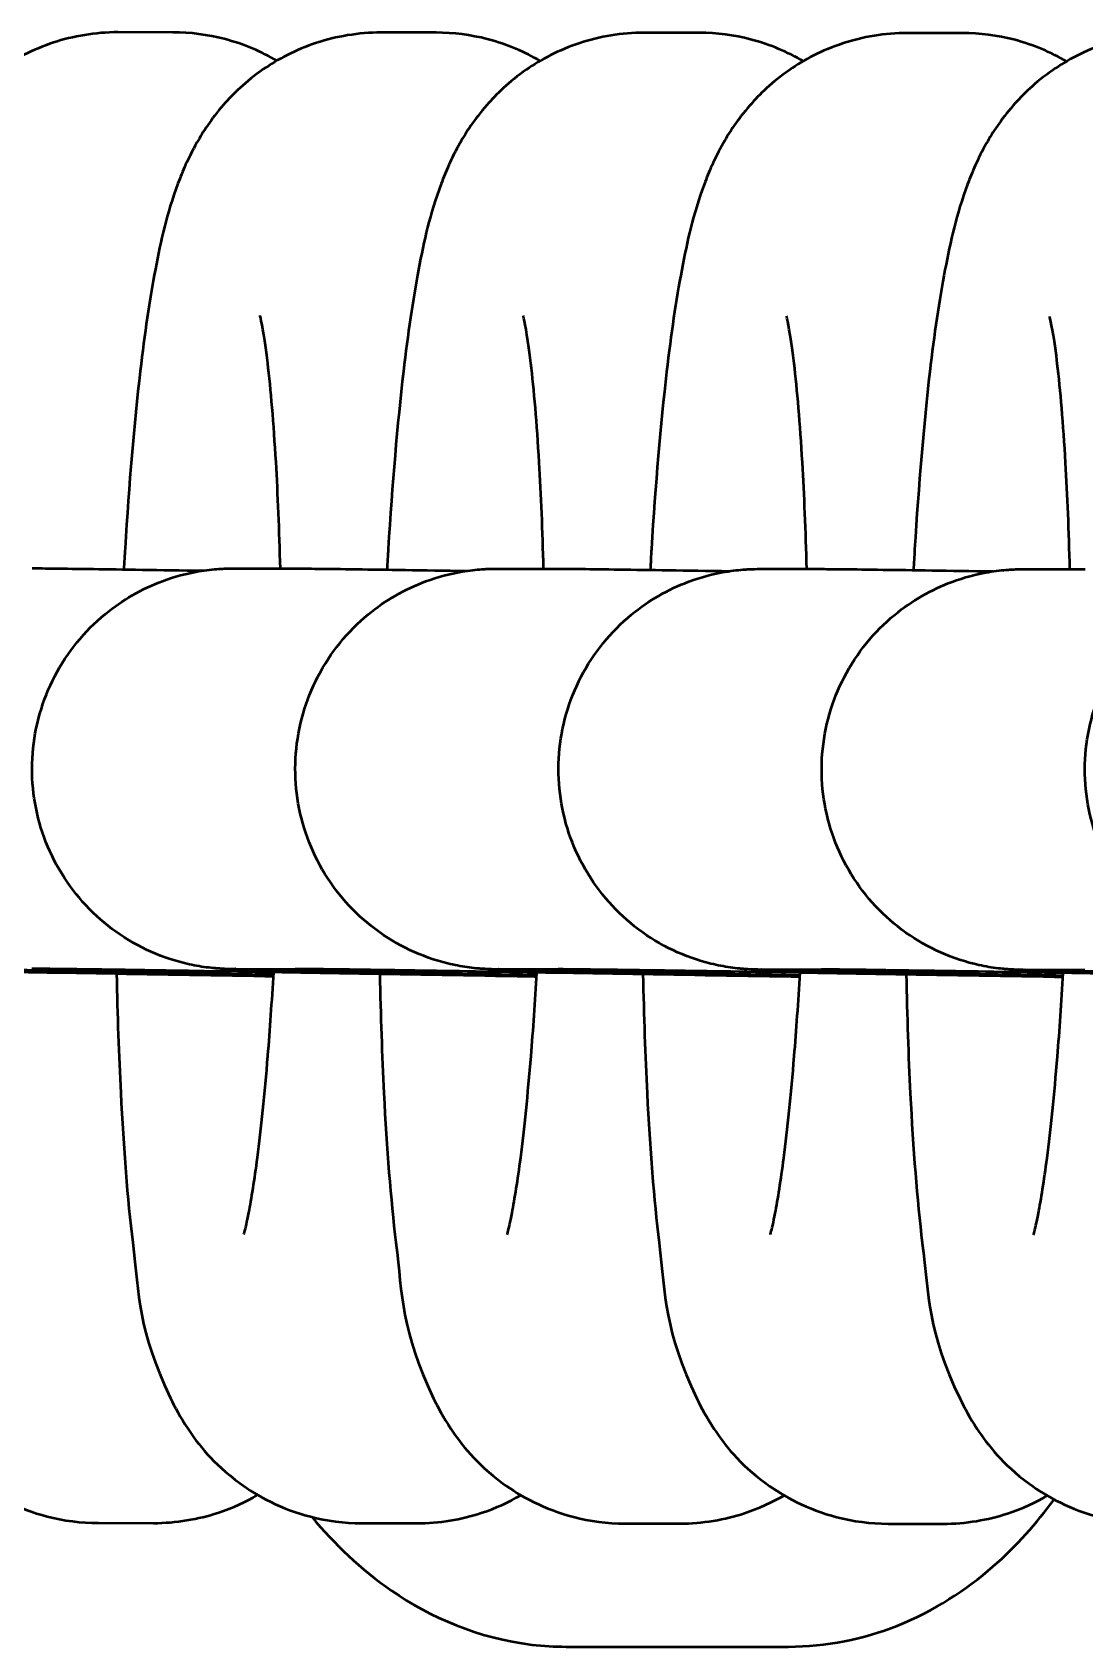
# Model space of a CAD drawing. Header units: millimetres. Extents: x 170 to 5770, y -1450 to 5650.
# Drawn here: x 2585.89 to 2601.66, y 2087.8 to 2111.99 of the extents above; entities that cross this region are included whole.
import ezdxf

# ---------------------------------------------------------------- set-up
doc = ezdxf.new("R2010")
doc.units = ezdxf.units.MM
doc.header["$LTSCALE"] = 10
doc.layers.add('Viditelná (ISO)', color=7, linetype='Continuous', lineweight=50)

# ---------------------------------------------------------------- blocks, each defined once
blk = doc.blocks.new('VVZ-VH101-2')
at = {"layer": 'Viditelná (ISO)'}
for p, q in [((2417.998, -3538.015), (2417.176, -3538.014)), ((2421.942, -3538.019), (2421.119, -3538.018)), ((2425.886, -3538.022), (2425.063, -3538.021)), ((2429.829, -3538.026), (2429.007, -3538.025)), ((2418.942, -3546.046), (2419.836, -3546.047)), ((2422.886, -3546.05), (2423.78, -3546.05)), ((2426.829, -3546.053), (2427.724, -3546.054)), ((2430.773, -3546.057), (2431.668, -3546.057)), ((2418.936, -3552.046), (2419.831, -3552.047)), ((2422.88, -3552.05), (2423.775, -3552.05)), ((2426.824, -3552.053), (2427.719, -3552.054)), ((2430.768, -3552.057), (2431.662, -3552.057)), ((2416.886, -3560.345), (2417.708, -3560.346)), ((2420.83, -3560.349), (2421.652, -3560.35)), ((2424.774, -3560.352), (2425.596, -3560.353)), ((2428.717, -3560.356), (2429.54, -3560.357)), ((2423.893, -3562.198), (2427.222, -3562.198))]:
    blk.add_line(p, q, dxfattribs=at)
for points, knots in [([(2417.176, -3538.014), (2416.835, -3538.014), (2416.5, -3538.073), (2415.887, -3538.274), (2415.622, -3538.42), (2415.142, -3538.751), (2414.956, -3538.936), (2414.624, -3539.317), (2414.508, -3539.501), (2414.278, -3539.905), (2414.198, -3540.098), (2413.959, -3540.741), (2413.876, -3541.122), (2413.705, -3542.021), (2413.632, -3542.526), (2413.474, -3543.877), (2413.398, -3544.776), (2413.332, -3545.848), (2413.326, -3545.952), (2413.32, -3546.057)], [3.141593, 3.141593, 3.141593, 3.141593, 3.174933, 3.174933, 3.211923, 3.211923, 3.259011, 3.259011, 3.321934, 3.321934, 3.41779, 3.41779, 3.668439, 3.668439, 3.93242, 3.93242, 4.302832, 4.302832, 4.342317, 4.342317, 4.342317, 4.342317]), ([(2421.119, -3538.018), (2420.779, -3538.018), (2420.443, -3538.077), (2419.831, -3538.278), (2419.565, -3538.423), (2419.086, -3538.754), (2418.9, -3538.939), (2418.568, -3539.321), (2418.452, -3539.505), (2418.221, -3539.908), (2418.142, -3540.101), (2417.902, -3540.745), (2417.82, -3541.126), (2417.649, -3542.024), (2417.576, -3542.529), (2417.418, -3543.881), (2417.342, -3544.779), (2417.276, -3545.851), (2417.27, -3545.955), (2417.264, -3546.06)], [3.141593, 3.141593, 3.141593, 3.141593, 3.174933, 3.174933, 3.211923, 3.211923, 3.259011, 3.259011, 3.321934, 3.321934, 3.41779, 3.41779, 3.668439, 3.668439, 3.93242, 3.93242, 4.302832, 4.302832, 4.342317, 4.342317, 4.342317, 4.342317]), ([(2419.558, -3538.44), (2419.338, -3538.311), (2419.071, -3538.192), (2418.525, -3538.051), (2418.261, -3538.015), (2417.998, -3538.015)], [9.36660161, 9.36660161, 9.36660161, 9.36660161, 9.39894603, 9.39894603, 9.42477796, 9.42477796, 9.42477796, 9.42477796]), ([(2425.063, -3538.021), (2424.723, -3538.021), (2424.387, -3538.08), (2423.775, -3538.281), (2423.509, -3538.427), (2423.029, -3538.758), (2422.844, -3538.943), (2422.512, -3539.324), (2422.395, -3539.508), (2422.165, -3539.912), (2422.086, -3540.105), (2421.846, -3540.748), (2421.764, -3541.129), (2421.593, -3542.028), (2421.52, -3542.533), (2421.362, -3543.884), (2421.285, -3544.783), (2421.22, -3545.855), (2421.214, -3545.959), (2421.208, -3546.064)], [3.141593, 3.141593, 3.141593, 3.141593, 3.174933, 3.174933, 3.211923, 3.211923, 3.259011, 3.259011, 3.321934, 3.321934, 3.41779, 3.41779, 3.668439, 3.668439, 3.93242, 3.93242, 4.302832, 4.302832, 4.342317, 4.342317, 4.342317, 4.342317]), ([(2423.502, -3538.443), (2423.281, -3538.314), (2423.014, -3538.195), (2422.469, -3538.054), (2422.205, -3538.019), (2421.942, -3538.019)], [9.36660161, 9.36660161, 9.36660161, 9.36660161, 9.39894603, 9.39894603, 9.42477796, 9.42477796, 9.42477796, 9.42477796]), ([(2429.007, -3538.025), (2428.667, -3538.025), (2428.331, -3538.084), (2427.719, -3538.285), (2427.453, -3538.43), (2426.973, -3538.761), (2426.788, -3538.946), (2426.455, -3539.328), (2426.339, -3539.511), (2426.109, -3539.915), (2426.03, -3540.108), (2425.79, -3540.752), (2425.708, -3541.133), (2425.537, -3542.031), (2425.464, -3542.536), (2425.305, -3543.888), (2425.229, -3544.786), (2425.164, -3545.858), (2425.158, -3545.962), (2425.152, -3546.067)], [3.141593, 3.141593, 3.141593, 3.141593, 3.174933, 3.174933, 3.211923, 3.211923, 3.259011, 3.259011, 3.321934, 3.321934, 3.41779, 3.41779, 3.668439, 3.668439, 3.93242, 3.93242, 4.302832, 4.302832, 4.342317, 4.342317, 4.342317, 4.342317]), ([(2427.445, -3538.447), (2427.225, -3538.318), (2426.958, -3538.199), (2426.413, -3538.058), (2426.149, -3538.022), (2425.886, -3538.022)], [9.36660161, 9.36660161, 9.36660161, 9.36660161, 9.39894603, 9.39894603, 9.42477796, 9.42477796, 9.42477796, 9.42477796]), ([(2432.951, -3538.028), (2432.611, -3538.028), (2432.275, -3538.087), (2431.663, -3538.288), (2431.397, -3538.434), (2430.917, -3538.765), (2430.732, -3538.95), (2430.399, -3539.331), (2430.283, -3539.515), (2430.053, -3539.919), (2429.974, -3540.112), (2429.734, -3540.755), (2429.652, -3541.136), (2429.48, -3542.035), (2429.407, -3542.54), (2429.249, -3543.891), (2429.173, -3544.79), (2429.108, -3545.862), (2429.101, -3545.966), (2429.095, -3546.071)], [3.141593, 3.141593, 3.141593, 3.141593, 3.174933, 3.174933, 3.211923, 3.211923, 3.259011, 3.259011, 3.321934, 3.321934, 3.41779, 3.41779, 3.668439, 3.668439, 3.93242, 3.93242, 4.302832, 4.302832, 4.342317, 4.342317, 4.342317, 4.342317]), ([(2431.389, -3538.45), (2431.169, -3538.321), (2430.902, -3538.202), (2430.357, -3538.061), (2430.093, -3538.026), (2429.829, -3538.026)], [9.36660161, 9.36660161, 9.36660161, 9.36660161, 9.39894603, 9.39894603, 9.42477796, 9.42477796, 9.42477796, 9.42477796]), ([(2419.61, -3546.047), (2419.595, -3545.475), (2419.573, -3544.937), (2419.51, -3543.867), (2419.467, -3543.358), (2419.381, -3542.64), (2419.337, -3542.392), (2419.31, -3542.273), (2419.306, -3542.259), (2419.306, -3542.259)], [8.2587232, 8.2587232, 8.2587232, 8.2587232, 8.4985772, 8.4985772, 8.7889867, 8.7889867, 9.0355285, 9.0355285, 9.0982014, 9.0982014, 9.0982014, 9.0982014]), ([(2423.554, -3546.05), (2423.539, -3545.479), (2423.517, -3544.941), (2423.454, -3543.87), (2423.41, -3543.361), (2423.325, -3542.643), (2423.281, -3542.395), (2423.254, -3542.276), (2423.25, -3542.263), (2423.25, -3542.263)], [8.2587232, 8.2587232, 8.2587232, 8.2587232, 8.4985772, 8.4985772, 8.7889867, 8.7889867, 9.0355285, 9.0355285, 9.0982014, 9.0982014, 9.0982014, 9.0982014]), ([(2427.497, -3546.054), (2427.483, -3545.482), (2427.46, -3544.944), (2427.398, -3543.874), (2427.354, -3543.365), (2427.269, -3542.647), (2427.225, -3542.399), (2427.198, -3542.28), (2427.194, -3542.266), (2427.194, -3542.266)], [8.2587232, 8.2587232, 8.2587232, 8.2587232, 8.4985772, 8.4985772, 8.7889867, 8.7889867, 9.0355285, 9.0355285, 9.0982014, 9.0982014, 9.0982014, 9.0982014]), ([(2431.441, -3546.057), (2431.426, -3545.486), (2431.404, -3544.948), (2431.342, -3543.877), (2431.298, -3543.368), (2431.213, -3542.65), (2431.169, -3542.402), (2431.141, -3542.283), (2431.138, -3542.27), (2431.138, -3542.27)], [8.2587232, 8.2587232, 8.2587232, 8.2587232, 8.4985772, 8.4985772, 8.7889867, 8.7889867, 9.0355285, 9.0355285, 9.0982014, 9.0982014, 9.0982014, 9.0982014]), ([(2419.508, -3552.136), (2419.219, -3552.131), (2418.938, -3552.126), (2417.936, -3552.107), (2417.27, -3552.095), (2416.171, -3552.073), (2415.724, -3552.064), (2415.255, -3552.054), (2415.13, -3552.051), (2414.985, -3552.047), (2414.943, -3552.046), (2414.872, -3552.043), (2414.852, -3552.043), (2414.766, -3552.038), (2414.743, -3552.037), (2414.696, -3552.033), (2414.678, -3552.032), (2414.618, -3552.026), (2414.57, -3552.02), (2414.427, -3552), (2414.327, -3551.981), (2414.036, -3551.909), (2413.844, -3551.841), (2413.481, -3551.669), (2413.307, -3551.564), (2412.986, -3551.323), (2412.837, -3551.186), (2412.57, -3550.886), (2412.451, -3550.721), (2412.25, -3550.374), (2412.166, -3550.189), (2412.038, -3549.808), (2411.993, -3549.611), (2411.944, -3549.212), (2411.94, -3549.009), (2411.971, -3548.609), (2412.007, -3548.409), (2412.118, -3548.023), (2412.193, -3547.835), (2412.379, -3547.479), (2412.49, -3547.309), (2412.743, -3546.997), (2412.886, -3546.853), (2413.296, -3546.516), (2413.591, -3546.347), (2414.077, -3546.166), (2414.261, -3546.117), (2414.499, -3546.076), (2414.554, -3546.069), (2414.654, -3546.057), (2414.701, -3546.053), (2414.764, -3546.049), (2414.784, -3546.048), (2414.838, -3546.045), (2414.864, -3546.044), (2414.949, -3546.042), (2414.968, -3546.043), (2414.998, -3546.043)], [1.554937, 1.554937, 1.554937, 1.554937, 1.6506, 1.6506, 1.911274, 1.911274, 2.172346, 2.172346, 2.302855, 2.302855, 2.372983, 2.372983, 2.432966, 2.432966, 2.448102, 2.448102, 2.455646, 2.455646, 2.470926, 2.470926, 2.501191, 2.501191, 2.561496, 2.561496, 2.621741, 2.621741, 2.681984, 2.681984, 2.742227, 2.742227, 2.802469, 2.802469, 2.862712, 2.862712, 2.922955, 2.922955, 2.983198, 2.983198, 3.043441, 3.043441, 3.103684, 3.103684, 3.163927, 3.163927, 3.263079, 3.263079, 3.319647, 3.319647, 3.336273, 3.336273, 3.351217, 3.351217, 3.358917, 3.358917, 3.374956, 3.374956, 3.4296, 3.4296, 3.4296, 3.4296]), ([(2423.451, -3552.14), (2423.163, -3552.135), (2422.882, -3552.129), (2421.88, -3552.111), (2421.214, -3552.098), (2420.114, -3552.077), (2419.668, -3552.068), (2419.199, -3552.057), (2419.074, -3552.054), (2418.929, -3552.05), (2418.887, -3552.049), (2418.815, -3552.047), (2418.796, -3552.047), (2418.71, -3552.042), (2418.687, -3552.04), (2418.64, -3552.037), (2418.622, -3552.035), (2418.562, -3552.029), (2418.514, -3552.024), (2418.371, -3552.003), (2418.271, -3551.984), (2417.979, -3551.912), (2417.788, -3551.844), (2417.425, -3551.673), (2417.251, -3551.568), (2416.93, -3551.327), (2416.781, -3551.19), (2416.514, -3550.889), (2416.395, -3550.725), (2416.194, -3550.377), (2416.11, -3550.193), (2415.982, -3549.812), (2415.937, -3549.614), (2415.888, -3549.216), (2415.883, -3549.013), (2415.915, -3548.612), (2415.951, -3548.413), (2416.062, -3548.027), (2416.137, -3547.838), (2416.322, -3547.482), (2416.434, -3547.313), (2416.687, -3547.001), (2416.83, -3546.857), (2417.24, -3546.52), (2417.535, -3546.35), (2418.021, -3546.169), (2418.205, -3546.12), (2418.443, -3546.08), (2418.497, -3546.072), (2418.598, -3546.061), (2418.645, -3546.056), (2418.708, -3546.052), (2418.728, -3546.051), (2418.781, -3546.048), (2418.807, -3546.048), (2418.892, -3546.046), (2418.912, -3546.046), (2418.942, -3546.046)], [1.554937, 1.554937, 1.554937, 1.554937, 1.6506, 1.6506, 1.911274, 1.911274, 2.172346, 2.172346, 2.302855, 2.302855, 2.372983, 2.372983, 2.432966, 2.432966, 2.448102, 2.448102, 2.455646, 2.455646, 2.470926, 2.470926, 2.501191, 2.501191, 2.561496, 2.561496, 2.621741, 2.621741, 2.681984, 2.681984, 2.742227, 2.742227, 2.802469, 2.802469, 2.862712, 2.862712, 2.922955, 2.922955, 2.983198, 2.983198, 3.043441, 3.043441, 3.103684, 3.103684, 3.163927, 3.163927, 3.263079, 3.263079, 3.319647, 3.319647, 3.336273, 3.336273, 3.351217, 3.351217, 3.358917, 3.358917, 3.374956, 3.374956, 3.4296, 3.4296, 3.4296, 3.4296]), ([(2415.893, -3546.043), (2416.058, -3546.044), (2416.34, -3546.047), (2417.231, -3546.06), (2417.794, -3546.068), (2418.456, -3546.078)], [0, 0, 0, 0, 0.3027925, 0.3027925, 0.5743738, 0.5743738, 0.5743738, 0.5743738]), ([(2427.395, -3552.143), (2427.106, -3552.138), (2426.826, -3552.133), (2425.824, -3552.114), (2425.158, -3552.102), (2424.058, -3552.08), (2423.612, -3552.071), (2423.142, -3552.061), (2423.018, -3552.058), (2422.872, -3552.054), (2422.831, -3552.053), (2422.759, -3552.05), (2422.74, -3552.05), (2422.654, -3552.045), (2422.631, -3552.044), (2422.584, -3552.04), (2422.566, -3552.039), (2422.506, -3552.033), (2422.458, -3552.027), (2422.315, -3552.007), (2422.215, -3551.988), (2421.923, -3551.916), (2421.732, -3551.848), (2421.369, -3551.676), (2421.195, -3551.571), (2420.874, -3551.33), (2420.724, -3551.193), (2420.458, -3550.893), (2420.339, -3550.728), (2420.137, -3550.381), (2420.054, -3550.196), (2419.926, -3549.815), (2419.881, -3549.618), (2419.832, -3549.219), (2419.827, -3549.016), (2419.859, -3548.616), (2419.895, -3548.416), (2420.005, -3548.03), (2420.081, -3547.842), (2420.266, -3547.486), (2420.378, -3547.316), (2420.631, -3547.004), (2420.774, -3546.86), (2421.184, -3546.523), (2421.478, -3546.354), (2421.965, -3546.173), (2422.149, -3546.124), (2422.387, -3546.083), (2422.441, -3546.076), (2422.542, -3546.064), (2422.589, -3546.06), (2422.652, -3546.056), (2422.672, -3546.055), (2422.725, -3546.052), (2422.751, -3546.051), (2422.836, -3546.049), (2422.856, -3546.05), (2422.886, -3546.05)], [1.554937, 1.554937, 1.554937, 1.554937, 1.6506, 1.6506, 1.911274, 1.911274, 2.172346, 2.172346, 2.302855, 2.302855, 2.372983, 2.372983, 2.432966, 2.432966, 2.448102, 2.448102, 2.455646, 2.455646, 2.470926, 2.470926, 2.501191, 2.501191, 2.561496, 2.561496, 2.621741, 2.621741, 2.681984, 2.681984, 2.742227, 2.742227, 2.802469, 2.802469, 2.862712, 2.862712, 2.922955, 2.922955, 2.983198, 2.983198, 3.043441, 3.043441, 3.103684, 3.103684, 3.163927, 3.163927, 3.263079, 3.263079, 3.319647, 3.319647, 3.336273, 3.336273, 3.351217, 3.351217, 3.358917, 3.358917, 3.374956, 3.374956, 3.4296, 3.4296, 3.4296, 3.4296]), ([(2419.836, -3546.047), (2420.002, -3546.047), (2420.284, -3546.051), (2421.175, -3546.063), (2421.738, -3546.072), (2422.4, -3546.082)], [0, 0, 0, 0, 0.3027925, 0.3027925, 0.5743738, 0.5743738, 0.5743738, 0.5743738]), ([(2431.339, -3552.147), (2431.05, -3552.142), (2430.77, -3552.136), (2429.768, -3552.118), (2429.102, -3552.105), (2428.002, -3552.084), (2427.555, -3552.075), (2427.086, -3552.064), (2426.962, -3552.061), (2426.816, -3552.057), (2426.774, -3552.056), (2426.703, -3552.054), (2426.683, -3552.054), (2426.597, -3552.049), (2426.575, -3552.047), (2426.528, -3552.044), (2426.509, -3552.042), (2426.449, -3552.036), (2426.402, -3552.031), (2426.258, -3552.01), (2426.159, -3551.991), (2425.867, -3551.919), (2425.675, -3551.851), (2425.312, -3551.68), (2425.139, -3551.575), (2424.817, -3551.334), (2424.668, -3551.197), (2424.401, -3550.896), (2424.283, -3550.732), (2424.081, -3550.384), (2423.998, -3550.2), (2423.87, -3549.819), (2423.825, -3549.621), (2423.776, -3549.223), (2423.771, -3549.02), (2423.802, -3548.619), (2423.838, -3548.42), (2423.949, -3548.034), (2424.024, -3547.845), (2424.21, -3547.489), (2424.321, -3547.32), (2424.574, -3547.008), (2424.717, -3546.864), (2425.128, -3546.527), (2425.422, -3546.357), (2425.908, -3546.176), (2426.093, -3546.127), (2426.331, -3546.087), (2426.385, -3546.079), (2426.485, -3546.068), (2426.533, -3546.063), (2426.596, -3546.059), (2426.615, -3546.058), (2426.669, -3546.055), (2426.695, -3546.055), (2426.78, -3546.053), (2426.799, -3546.053), (2426.829, -3546.053)], [1.554937, 1.554937, 1.554937, 1.554937, 1.6506, 1.6506, 1.911274, 1.911274, 2.172346, 2.172346, 2.302855, 2.302855, 2.372983, 2.372983, 2.432966, 2.432966, 2.448102, 2.448102, 2.455646, 2.455646, 2.470926, 2.470926, 2.501191, 2.501191, 2.561496, 2.561496, 2.621741, 2.621741, 2.681984, 2.681984, 2.742227, 2.742227, 2.802469, 2.802469, 2.862712, 2.862712, 2.922955, 2.922955, 2.983198, 2.983198, 3.043441, 3.043441, 3.103684, 3.103684, 3.163927, 3.163927, 3.263079, 3.263079, 3.319647, 3.319647, 3.336273, 3.336273, 3.351217, 3.351217, 3.358917, 3.358917, 3.374956, 3.374956, 3.4296, 3.4296, 3.4296, 3.4296]), ([(2423.78, -3546.05), (2423.946, -3546.051), (2424.228, -3546.054), (2425.119, -3546.067), (2425.682, -3546.075), (2426.344, -3546.085)], [0, 0, 0, 0, 0.3027925, 0.3027925, 0.5743738, 0.5743738, 0.5743738, 0.5743738]), ([(2435.283, -3552.15), (2434.994, -3552.145), (2434.713, -3552.14), (2433.711, -3552.121), (2433.046, -3552.109), (2431.946, -3552.087), (2431.499, -3552.078), (2431.03, -3552.068), (2430.905, -3552.065), (2430.76, -3552.061), (2430.718, -3552.06), (2430.647, -3552.057), (2430.627, -3552.057), (2430.541, -3552.052), (2430.519, -3552.051), (2430.471, -3552.047), (2430.453, -3552.046), (2430.393, -3552.04), (2430.346, -3552.034), (2430.202, -3552.014), (2430.102, -3551.995), (2429.811, -3551.923), (2429.619, -3551.855), (2429.256, -3551.683), (2429.083, -3551.578), (2428.761, -3551.337), (2428.612, -3551.2), (2428.345, -3550.9), (2428.226, -3550.735), (2428.025, -3550.388), (2427.941, -3550.203), (2427.814, -3549.822), (2427.769, -3549.625), (2427.719, -3549.226), (2427.715, -3549.023), (2427.746, -3548.623), (2427.782, -3548.423), (2427.893, -3548.037), (2427.968, -3547.849), (2428.154, -3547.493), (2428.265, -3547.323), (2428.518, -3547.011), (2428.661, -3546.867), (2429.072, -3546.53), (2429.366, -3546.361), (2429.852, -3546.18), (2430.036, -3546.131), (2430.275, -3546.09), (2430.329, -3546.083), (2430.429, -3546.071), (2430.477, -3546.067), (2430.539, -3546.063), (2430.559, -3546.062), (2430.613, -3546.059), (2430.639, -3546.058), (2430.724, -3546.056), (2430.743, -3546.057), (2430.773, -3546.057)], [1.554937, 1.554937, 1.554937, 1.554937, 1.6506, 1.6506, 1.911274, 1.911274, 2.172346, 2.172346, 2.302855, 2.302855, 2.372983, 2.372983, 2.432966, 2.432966, 2.448102, 2.448102, 2.455646, 2.455646, 2.470926, 2.470926, 2.501191, 2.501191, 2.561496, 2.561496, 2.621741, 2.621741, 2.681984, 2.681984, 2.742227, 2.742227, 2.802469, 2.802469, 2.862712, 2.862712, 2.922955, 2.922955, 2.983198, 2.983198, 3.043441, 3.043441, 3.103684, 3.103684, 3.163927, 3.163927, 3.263079, 3.263079, 3.319647, 3.319647, 3.336273, 3.336273, 3.351217, 3.351217, 3.358917, 3.358917, 3.374956, 3.374956, 3.4296, 3.4296, 3.4296, 3.4296]), ([(2427.724, -3546.054), (2427.889, -3546.054), (2428.172, -3546.058), (2429.063, -3546.07), (2429.626, -3546.078), (2430.288, -3546.089)], [0, 0, 0, 0, 0.3027925, 0.3027925, 0.5743738, 0.5743738, 0.5743738, 0.5743738]), ([(2439.227, -3552.154), (2438.938, -3552.149), (2438.657, -3552.143), (2437.655, -3552.125), (2436.989, -3552.112), (2435.89, -3552.091), (2435.443, -3552.082), (2434.974, -3552.071), (2434.849, -3552.068), (2434.704, -3552.064), (2434.662, -3552.063), (2434.591, -3552.061), (2434.571, -3552.061), (2434.485, -3552.056), (2434.462, -3552.054), (2434.415, -3552.051), (2434.397, -3552.049), (2434.337, -3552.043), (2434.289, -3552.038), (2434.146, -3552.017), (2434.046, -3551.998), (2433.755, -3551.926), (2433.563, -3551.858), (2433.2, -3551.686), (2433.026, -3551.582), (2432.705, -3551.341), (2432.556, -3551.204), (2432.289, -3550.903), (2432.17, -3550.739), (2431.969, -3550.391), (2431.885, -3550.207), (2431.757, -3549.826), (2431.712, -3549.628), (2431.663, -3549.23), (2431.659, -3549.027), (2431.69, -3548.626), (2431.726, -3548.427), (2431.837, -3548.041), (2431.912, -3547.852), (2432.098, -3547.496), (2432.209, -3547.327), (2432.462, -3547.015), (2432.605, -3546.871), (2433.015, -3546.534), (2433.31, -3546.364), (2433.796, -3546.183), (2433.98, -3546.134), (2434.218, -3546.094), (2434.273, -3546.086), (2434.373, -3546.075), (2434.42, -3546.07), (2434.483, -3546.066), (2434.503, -3546.065), (2434.557, -3546.062), (2434.583, -3546.062), (2434.668, -3546.06), (2434.687, -3546.06), (2434.717, -3546.06)], [1.554937, 1.554937, 1.554937, 1.554937, 1.6506, 1.6506, 1.911274, 1.911274, 2.172346, 2.172346, 2.302855, 2.302855, 2.372983, 2.372983, 2.432966, 2.432966, 2.448102, 2.448102, 2.455646, 2.455646, 2.470926, 2.470926, 2.501191, 2.501191, 2.561496, 2.561496, 2.621741, 2.621741, 2.681984, 2.681984, 2.742227, 2.742227, 2.802469, 2.802469, 2.862712, 2.862712, 2.922955, 2.922955, 2.983198, 2.983198, 3.043441, 3.043441, 3.103684, 3.103684, 3.163927, 3.163927, 3.263079, 3.263079, 3.319647, 3.319647, 3.336273, 3.336273, 3.351217, 3.351217, 3.358917, 3.358917, 3.374956, 3.374956, 3.4296, 3.4296, 3.4296, 3.4296]), ([(2419.506, -3552.158), (2419.463, -3552.158), (2419.419, -3552.157), (2418.512, -3552.141), (2417.649, -3552.127), (2416.052, -3552.1), (2415.299, -3552.088), (2413.995, -3552.067), (2413.428, -3552.059), (2412.552, -3552.046), (2412.229, -3552.042), (2412.001, -3552.04), (2411.959, -3552.04), (2411.943, -3552.04)], [2.282411, 2.282411, 2.282411, 2.282411, 2.29548, 2.29548, 2.555348, 2.555348, 2.815187, 2.815187, 3.07483, 3.07483, 3.333704, 3.333704, 3.418973, 3.418973, 3.418973, 3.418973]), ([(2413.212, -3552.115), (2413.225, -3552.738), (2413.245, -3553.337), (2413.316, -3554.733), (2413.374, -3555.483), (2413.551, -3556.947), (2413.529, -3557.442), (2414.083, -3558.604), (2414.161, -3558.753), (2414.431, -3559.156), (2414.645, -3559.443), (2415.322, -3559.938), (2415.678, -3560.134), (2416.358, -3560.31), (2416.622, -3560.345), (2416.886, -3560.345)], [5.072131, 5.072131, 5.072131, 5.072131, 5.306068, 5.306068, 5.653445, 5.653445, 6.082135, 6.082135, 6.137624, 6.137624, 6.210615, 6.210615, 6.257353, 6.257353, 6.283185, 6.283185, 6.283185, 6.283185]), ([(2423.45, -3552.162), (2423.406, -3552.161), (2423.363, -3552.16), (2422.456, -3552.145), (2421.593, -3552.13), (2419.996, -3552.104), (2419.243, -3552.092), (2417.939, -3552.071), (2417.372, -3552.062), (2416.496, -3552.05), (2416.173, -3552.046), (2415.945, -3552.044), (2415.903, -3552.043), (2415.887, -3552.043)], [2.282411, 2.282411, 2.282411, 2.282411, 2.29548, 2.29548, 2.555348, 2.555348, 2.815187, 2.815187, 3.07483, 3.07483, 3.333704, 3.333704, 3.418973, 3.418973, 3.418973, 3.418973]), ([(2417.156, -3552.119), (2417.168, -3552.741), (2417.189, -3553.34), (2417.26, -3554.737), (2417.318, -3555.486), (2417.495, -3556.951), (2417.473, -3557.446), (2418.027, -3558.608), (2418.105, -3558.756), (2418.375, -3559.16), (2418.589, -3559.446), (2419.265, -3559.941), (2419.622, -3560.137), (2420.302, -3560.313), (2420.566, -3560.349), (2420.83, -3560.349)], [5.072131, 5.072131, 5.072131, 5.072131, 5.306068, 5.306068, 5.653445, 5.653445, 6.082135, 6.082135, 6.137624, 6.137624, 6.210615, 6.210615, 6.257353, 6.257353, 6.283185, 6.283185, 6.283185, 6.283185]), ([(2419.065, -3556.018), (2419.065, -3556.018), (2419.068, -3556.007), (2419.087, -3555.938), (2419.111, -3555.834), (2419.178, -3555.49), (2419.223, -3555.206), (2419.322, -3554.44), (2419.376, -3553.922), (2419.455, -3552.954), (2419.484, -3552.534), (2419.51, -3552.096)], [6.6064232, 6.6064232, 6.6064232, 6.6064232, 6.6625875, 6.6625875, 6.8051812, 6.8051812, 7.0161704, 7.0161704, 7.2839793, 7.2839793, 7.4663846, 7.4663846, 7.4663846, 7.4663846]), ([(2427.394, -3552.165), (2427.35, -3552.165), (2427.307, -3552.164), (2426.4, -3552.148), (2425.537, -3552.134), (2423.94, -3552.107), (2423.186, -3552.095), (2421.883, -3552.074), (2421.316, -3552.066), (2420.44, -3552.053), (2420.117, -3552.049), (2419.888, -3552.047), (2419.846, -3552.047), (2419.831, -3552.047)], [2.282411, 2.282411, 2.282411, 2.282411, 2.29548, 2.29548, 2.555348, 2.555348, 2.815187, 2.815187, 3.07483, 3.07483, 3.333704, 3.333704, 3.418973, 3.418973, 3.418973, 3.418973]), ([(2421.099, -3552.122), (2421.112, -3552.745), (2421.133, -3553.344), (2421.203, -3554.74), (2421.262, -3555.49), (2421.439, -3556.954), (2421.417, -3557.449), (2421.97, -3558.611), (2422.049, -3558.76), (2422.319, -3559.163), (2422.533, -3559.45), (2423.209, -3559.945), (2423.566, -3560.141), (2424.246, -3560.317), (2424.51, -3560.352), (2424.774, -3560.352)], [5.072131, 5.072131, 5.072131, 5.072131, 5.306068, 5.306068, 5.653445, 5.653445, 6.082135, 6.082135, 6.137624, 6.137624, 6.210615, 6.210615, 6.257353, 6.257353, 6.283185, 6.283185, 6.283185, 6.283185]), ([(2423.009, -3556.021), (2423.009, -3556.021), (2423.012, -3556.01), (2423.031, -3555.941), (2423.055, -3555.838), (2423.121, -3555.494), (2423.167, -3555.21), (2423.266, -3554.443), (2423.319, -3553.926), (2423.399, -3552.957), (2423.428, -3552.538), (2423.454, -3552.099)], [6.6064232, 6.6064232, 6.6064232, 6.6064232, 6.6625875, 6.6625875, 6.8051812, 6.8051812, 7.0161704, 7.0161704, 7.2839793, 7.2839793, 7.4663846, 7.4663846, 7.4663846, 7.4663846]), ([(2431.338, -3552.169), (2431.294, -3552.168), (2431.251, -3552.167), (2430.344, -3552.152), (2429.48, -3552.137), (2427.884, -3552.111), (2427.13, -3552.098), (2425.827, -3552.078), (2425.26, -3552.069), (2424.384, -3552.057), (2424.06, -3552.053), (2423.832, -3552.051), (2423.79, -3552.05), (2423.775, -3552.05)], [2.282411, 2.282411, 2.282411, 2.282411, 2.29548, 2.29548, 2.555348, 2.555348, 2.815187, 2.815187, 3.07483, 3.07483, 3.333704, 3.333704, 3.418973, 3.418973, 3.418973, 3.418973]), ([(2425.043, -3552.126), (2425.056, -3552.748), (2425.077, -3553.347), (2425.147, -3554.744), (2425.206, -3555.493), (2425.383, -3556.958), (2425.361, -3557.453), (2425.914, -3558.615), (2425.993, -3558.763), (2426.263, -3559.167), (2426.477, -3559.453), (2427.153, -3559.948), (2427.51, -3560.144), (2428.19, -3560.32), (2428.454, -3560.355), (2428.717, -3560.356)], [5.072131, 5.072131, 5.072131, 5.072131, 5.306068, 5.306068, 5.653445, 5.653445, 6.082135, 6.082135, 6.137624, 6.137624, 6.210615, 6.210615, 6.257353, 6.257353, 6.283185, 6.283185, 6.283185, 6.283185]), ([(2426.952, -3556.025), (2426.952, -3556.025), (2426.956, -3556.014), (2426.974, -3555.945), (2426.999, -3555.841), (2427.065, -3555.497), (2427.11, -3555.213), (2427.21, -3554.447), (2427.263, -3553.929), (2427.342, -3552.961), (2427.372, -3552.541), (2427.397, -3552.103)], [6.6064232, 6.6064232, 6.6064232, 6.6064232, 6.6625875, 6.6625875, 6.8051812, 6.8051812, 7.0161704, 7.0161704, 7.2839793, 7.2839793, 7.4663846, 7.4663846, 7.4663846, 7.4663846]), ([(2435.281, -3552.172), (2435.238, -3552.172), (2435.194, -3552.171), (2434.287, -3552.155), (2433.424, -3552.141), (2431.827, -3552.114), (2431.074, -3552.102), (2429.77, -3552.081), (2429.204, -3552.073), (2428.328, -3552.06), (2428.004, -3552.056), (2427.776, -3552.054), (2427.734, -3552.054), (2427.719, -3552.054)], [2.282411, 2.282411, 2.282411, 2.282411, 2.29548, 2.29548, 2.555348, 2.555348, 2.815187, 2.815187, 3.07483, 3.07483, 3.333704, 3.333704, 3.418973, 3.418973, 3.418973, 3.418973]), ([(2428.987, -3552.129), (2429, -3552.752), (2429.02, -3553.351), (2429.091, -3554.747), (2429.15, -3555.497), (2429.326, -3556.961), (2429.304, -3557.456), (2429.858, -3558.618), (2429.937, -3558.767), (2430.206, -3559.17), (2430.421, -3559.457), (2431.097, -3559.952), (2431.454, -3560.148), (2432.134, -3560.324), (2432.398, -3560.359), (2432.661, -3560.359)], [5.072131, 5.072131, 5.072131, 5.072131, 5.306068, 5.306068, 5.653445, 5.653445, 6.082135, 6.082135, 6.137624, 6.137624, 6.210615, 6.210615, 6.257353, 6.257353, 6.283185, 6.283185, 6.283185, 6.283185]), ([(2430.896, -3556.028), (2430.896, -3556.028), (2430.9, -3556.017), (2430.918, -3555.948), (2430.943, -3555.845), (2431.009, -3555.501), (2431.054, -3555.217), (2431.153, -3554.45), (2431.207, -3553.933), (2431.286, -3552.964), (2431.316, -3552.545), (2431.341, -3552.106)], [6.6064232, 6.6064232, 6.6064232, 6.6064232, 6.6625875, 6.6625875, 6.8051812, 6.8051812, 7.0161704, 7.0161704, 7.2839793, 7.2839793, 7.4663846, 7.4663846, 7.4663846, 7.4663846]), ([(2417.708, -3560.346), (2418.049, -3560.346), (2418.384, -3560.287), (2418.9, -3560.118), (2419.099, -3560.024), (2419.27, -3559.924)], [6.28318531, 6.28318531, 6.28318531, 6.28318531, 6.31652615, 6.31652615, 6.34246474, 6.34246474, 6.34246474, 6.34246474]), ([(2421.652, -3560.35), (2421.992, -3560.35), (2422.328, -3560.291), (2422.844, -3560.121), (2423.043, -3560.027), (2423.214, -3559.928)], [6.28318531, 6.28318531, 6.28318531, 6.28318531, 6.31652615, 6.31652615, 6.34246474, 6.34246474, 6.34246474, 6.34246474]), ([(2425.596, -3560.353), (2425.936, -3560.353), (2426.272, -3560.294), (2426.788, -3560.125), (2426.987, -3560.03), (2427.158, -3559.931)], [6.28318531, 6.28318531, 6.28318531, 6.28318531, 6.31652615, 6.31652615, 6.34246474, 6.34246474, 6.34246474, 6.34246474]), ([(2429.54, -3560.357), (2429.88, -3560.357), (2430.216, -3560.298), (2430.732, -3560.128), (2430.931, -3560.034), (2431.101, -3559.935)], [6.28318531, 6.28318531, 6.28318531, 6.28318531, 6.31652615, 6.31652615, 6.34246474, 6.34246474, 6.34246474, 6.34246474]), ([(2427.222, -3562.198), (2427.788, -3562.198), (2428.353, -3562.081), (2429.41, -3561.662), (2429.887, -3561.347), (2430.644, -3560.687), (2430.943, -3560.347), (2431.205, -3559.992)], [3.1415927, 3.1415927, 3.1415927, 3.1415927, 3.3006412, 3.3006412, 3.4788625, 3.4788625, 3.6377379, 3.6377379, 3.6377379, 3.6377379]), ([(2420.085, -3560.257), (2420.418, -3560.657), (2420.806, -3561.035), (2421.855, -3561.757), (2422.578, -3562.073), (2423.549, -3562.188), (2423.721, -3562.198), (2423.893, -3562.198)], [2.6782646, 2.6782646, 2.6782646, 2.6782646, 2.8651214, 2.8651214, 3.0932186, 3.0932186, 3.1415927, 3.1415927, 3.1415927, 3.1415927])]:
    blk.add_open_spline(points, degree=3, knots=knots, dxfattribs=at)
for points in [[(2418.936, -3552.046), (2418.933, -3552.046), (2418.931, -3552.046), (2418.931, -3552.046)], [(2422.88, -3552.05), (2422.877, -3552.05), (2422.875, -3552.05), (2422.875, -3552.05)], [(2426.824, -3552.053), (2426.821, -3552.053), (2426.819, -3552.053), (2426.819, -3552.053)], [(2430.768, -3552.057), (2430.765, -3552.057), (2430.763, -3552.057), (2430.763, -3552.057)]]:
    blk.add_open_spline(points, degree=3, dxfattribs=at)

msp = doc.modelspace()

# ---------------------------------------------------------------- block references
msp.add_blockref('VVZ-VH101-2', (170, 5650))

doc.saveas('drawing.dxf')
